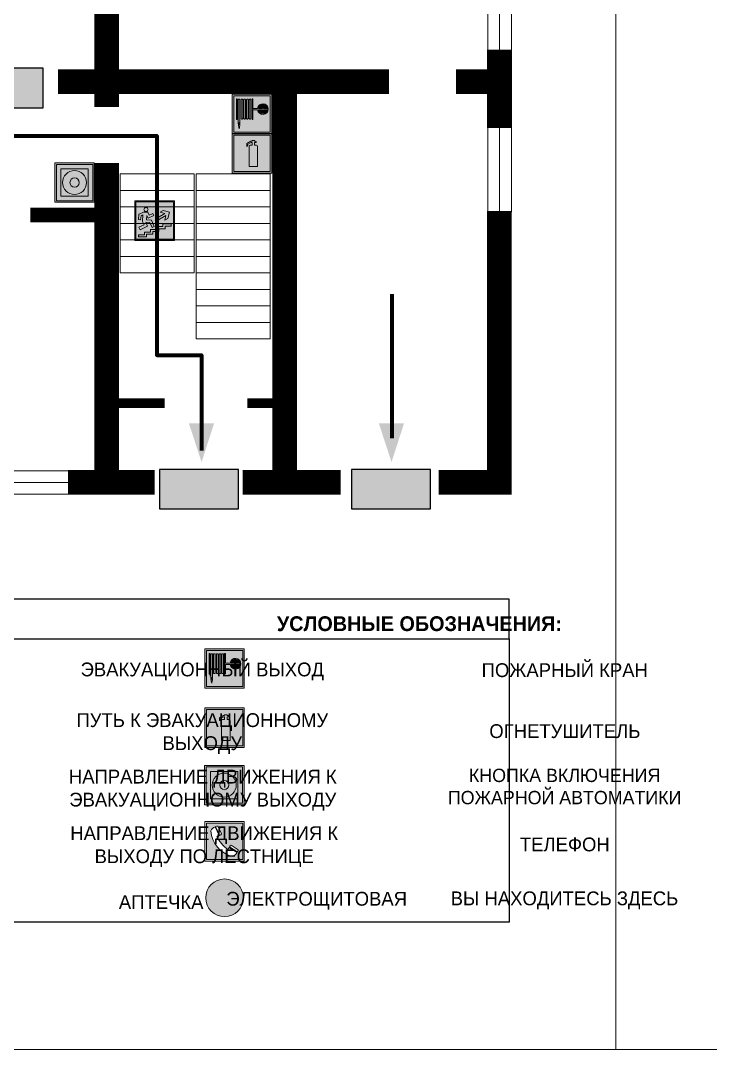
# Model space of a CAD drawing. Header units: millimetres. Extents: x 13114 to 67229, y 22859 to 38520.
# Drawn here: x 26068.7 to 26208.5, y 34765.6 to 34974.2 of the extents above; entities that cross this region are included whole.
import ezdxf

# ---------------------------------------------------------------- set-up
doc = ezdxf.new("R2010")
doc.units = ezdxf.units.MM
doc.layers.add('План_Штампы', color=7, linetype='Continuous')
doc.styles.add('обычный', font='arial.ttf')

# ---------------------------------------------------------------- blocks, each defined once
blk = doc.blocks.new('A$C37112FD5')
at = {"true_color": 0xf5f5ff}
h = blk.add_hatch(color=7, dxfattribs=at)
h.dxf.hatch_style = 1
h.paths.add_polyline_path([(12.8, -7.4), (0, -7.4), (0, -20.2), (12.8, -20.2)])
h.paths.add_polyline_path([(12.29, -7.91), (12.29, -19.69), (0.51, -19.69), (0.51, -7.91)], flags=16)
h.paths.add_polyline_path([(4.98, -9.04, -0.42597), (5.17, -9.22), (5.17, -12.25), (5.17, -15.29, -0.432244), (4.98, -15.47), (4.83, -15.47, -0.42597), (4.64, -15.29), (4.64, -12.25), (4.64, -9.22, -0.432244), (4.83, -9.04)], flags=0)
h.paths.add_polyline_path([(4.28, -9.22), (4.28, -12.25), (4.28, -15.29, -0.432244), (4.09, -15.47), (3.94, -15.47, -0.42597), (3.75, -15.29), (3.75, -12.25), (3.75, -9.22, -0.432244), (3.94, -9.04), (4.09, -9.04, -0.42597)], flags=0)
h.paths.add_polyline_path([(5.72, -9.04), (5.87, -9.04, -0.42597), (6.06, -9.22), (6.06, -12.25), (6.06, -15.29, -0.432244), (5.87, -15.47), (5.72, -15.47, -0.42597), (5.53, -15.29), (5.53, -12.25), (5.53, -9.22, -0.432244)], flags=0)
h.paths.add_polyline_path([(6.42, -8.9), (6.5, -8.9, -0.42597), (6.69, -9.08), (6.69, -12.03), (8.21, -12.03, -15.824349), (8.21, -12.47), (6.69, -12.47), (6.69, -15.42, -0.432244), (6.5, -15.6), (6.42, -15.6)], flags=0)
h.paths.add_polyline_path([(3.39, -9.22), (3.39, -12.25), (3.39, -15.29, -0.432244), (3.2, -15.47), (3.05, -15.47, -0.42597), (2.85, -15.29), (2.85, -12.25), (2.85, -9.22, -0.432244), (3.05, -9.04), (3.2, -9.04, -0.42597)], flags=0)
h.paths.add_polyline_path([(2.5, -9.22), (2.5, -16.71), (1.96, -16.71), (1.96, -9.22, -0.432244), (2.15, -9.04), (2.31, -9.04, -0.42597)], flags=0)
h.paths.add_polyline_path([(1.61, -8.9), (1.61, -15.6), (1.57, -15.6, -0.42597), (1.37, -15.42), (1.37, -12.03), (1.37, -9.09, -0.432244), (1.57, -8.9)], flags=0)
h.paths.add_polyline_path([(9.76, -10.81), (9.76, -12.03), (8.49, -12.03, -0.336371)], flags=0)
h.paths.add_polyline_path([(8.49, -12.47), (9.76, -12.47), (9.76, -13.7, -0.336371)], flags=0)
h.paths.add_polyline_path([(10.11, -10.81, -0.336371), (11.38, -12.03), (10.11, -12.03)], flags=0)
h.paths.add_polyline_path([(10.11, -12.47), (11.38, -12.47, -0.336371), (10.11, -13.7)], flags=0)
h.paths.add_polyline_path([(2.5, -16.84), (2.5, -17.05), (1.97, -17.05), (1.97, -16.84)], flags=0)
h.paths.add_polyline_path([(2.5, -17.24, -0.033778), (2.24, -18.6, -0.033778), (1.97, -17.24)], flags=0)
h = blk.add_hatch(color=242)
h.dxf.hatch_style = 1
h.paths.add_polyline_path([(12.29, -7.91), (0.51, -7.91), (0.51, -19.69), (12.29, -19.69)])
h.paths.add_polyline_path([(6.42, -15.6), (6.42, -8.9), (6.5, -8.9, -0.42597), (6.69, -9.08), (6.69, -12.03), (8.21, -12.03, -15.824349), (8.21, -12.47), (6.69, -12.47), (6.69, -15.42, -0.432244), (6.5, -15.6)], flags=16)
h.paths.add_polyline_path([(5.87, -15.47), (5.72, -15.47, -0.42597), (5.53, -15.29), (5.53, -12.25), (5.53, -9.22, -0.432244), (5.72, -9.04), (5.87, -9.04, -0.42597), (6.06, -9.22), (6.06, -12.25), (6.06, -15.29, -0.432244)], flags=16)
h.paths.add_polyline_path([(4.98, -15.47), (4.83, -15.47, -0.42597), (4.64, -15.29), (4.64, -12.25), (4.64, -9.22, -0.432244), (4.83, -9.04), (4.98, -9.04, -0.42597), (5.17, -9.22), (5.17, -12.25), (5.17, -15.29, -0.432244)], flags=16)
h.paths.add_polyline_path([(4.09, -15.47), (3.94, -15.47, -0.42597), (3.75, -15.29), (3.75, -12.25), (3.75, -9.22, -0.432244), (3.94, -9.04), (4.09, -9.04, -0.42597), (4.28, -9.22), (4.28, -12.25), (4.28, -15.29, -0.432244)], flags=16)
h.paths.add_polyline_path([(3.2, -15.47), (3.05, -15.47, -0.42597), (2.85, -15.29), (2.85, -12.25), (2.85, -9.22, -0.432244), (3.05, -9.04), (3.2, -9.04, -0.42597), (3.39, -9.22), (3.39, -12.25), (3.39, -15.29, -0.432244)], flags=16)
h.paths.add_polyline_path([(2.5, -17.05), (1.97, -17.05), (1.97, -16.84), (2.5, -16.84)], flags=16)
h.paths.add_polyline_path([(2.5, -17.24, -0.033778), (2.24, -18.6, -0.033778), (1.97, -17.24)], flags=16)
h.paths.add_polyline_path([(2.5, -16.71), (1.96, -16.71), (1.96, -9.22, -0.432244), (2.15, -9.04), (2.31, -9.04, -0.42597), (2.5, -9.22)], flags=16)
h.paths.add_polyline_path([(1.61, -15.6), (1.57, -15.6, -0.42597), (1.37, -15.42), (1.37, -12.03), (1.37, -9.09, -0.432244), (1.57, -8.9), (1.61, -8.9)], flags=16)
h.paths.add_polyline_path([(8.49, -12.47), (9.76, -12.47), (9.76, -13.7, -0.336371)], flags=0)
h.paths.add_polyline_path([(10.11, -13.7), (10.11, -12.47), (11.38, -12.47, -0.336371)], flags=0)
h.paths.add_polyline_path([(8.49, -12.03, -0.336371), (9.76, -10.81), (9.76, -12.03)], flags=0)
h.paths.add_polyline_path([(10.11, -12.03), (10.11, -10.81, -0.336371), (11.38, -12.03)], flags=0)
h = blk.add_hatch(color=7, dxfattribs=at)
h.dxf.hatch_style = 1
h.paths.add_polyline_path([(1.61, -8.9), (1.57, -8.9, 0.432244), (1.37, -9.09), (1.37, -12.03), (1.37, -15.42, 0.42597), (1.57, -15.6), (1.61, -15.6)])
h.paths.add_polyline_path([(2.5, -9.22, 0.42597), (2.31, -9.04), (2.15, -9.04, 0.432244), (1.96, -9.22), (1.96, -16.71), (2.5, -16.71)])
h.paths.add_polyline_path([(2.5, -16.84), (1.97, -16.84), (1.97, -17.05), (2.5, -17.05)])
h.paths.add_polyline_path([(2.5, -17.24), (1.97, -17.24, 0.033778), (2.24, -18.6, 0.033778)])
h.paths.add_polyline_path([(3.39, -12.25), (3.39, -9.22, 0.42597), (3.2, -9.04), (3.05, -9.04, 0.432244), (2.85, -9.22), (2.85, -12.25), (2.85, -15.29, 0.42597), (3.05, -15.47), (3.2, -15.47, 0.432244), (3.39, -15.29)])
h.paths.add_polyline_path([(4.28, -12.25), (4.28, -9.22, 0.42597), (4.09, -9.04), (3.94, -9.04, 0.432244), (3.75, -9.22), (3.75, -12.25), (3.75, -15.29, 0.42597), (3.94, -15.47), (4.09, -15.47, 0.432244), (4.28, -15.29)])
h.paths.add_polyline_path([(5.17, -12.25), (5.17, -9.22, 0.42597), (4.98, -9.04), (4.83, -9.04, 0.432244), (4.64, -9.22), (4.64, -12.25), (4.64, -15.29, 0.42597), (4.83, -15.47), (4.98, -15.47, 0.432244), (5.17, -15.29)])
h.paths.add_polyline_path([(6.06, -12.25), (6.06, -9.22, 0.42597), (5.87, -9.04), (5.72, -9.04, 0.432244), (5.53, -9.22), (5.53, -12.25), (5.53, -15.29, 0.42597), (5.72, -15.47), (5.87, -15.47, 0.432244), (6.06, -15.29)])
h.paths.add_polyline_path([(6.69, -12.47), (8.21, -12.47, 15.824349), (8.21, -12.03), (6.69, -12.03), (6.69, -9.08, 0.42597), (6.5, -8.9), (6.42, -8.9), (6.42, -15.6), (6.5, -15.6, 0.432244), (6.69, -15.42)])
h.paths.add_polyline_path([(8.49, -12.47), (9.76, -12.47), (9.76, -13.7, -0.336371)], flags=16)
h.paths.add_polyline_path([(8.49, -12.03, -0.336371), (9.76, -10.81), (9.76, -12.03)], flags=16)
h.paths.add_polyline_path([(10.11, -12.47), (11.38, -12.47, -0.336371), (10.11, -13.7)], flags=16)
h.paths.add_polyline_path([(10.11, -12.03), (10.11, -10.81, -0.336371), (11.38, -12.03)], flags=16)
h = blk.add_hatch(color=242)
h.dxf.hatch_style = 1
h.paths.add_polyline_path([(9.76, -10.81, 0.336371), (8.49, -12.03), (9.76, -12.03)])
h.paths.add_polyline_path([(10.11, -10.81), (10.11, -12.03), (11.38, -12.03, 0.336371)])
h.paths.add_polyline_path([(11.38, -12.47), (10.11, -12.47), (10.11, -13.7, 0.336371)])
h.paths.add_polyline_path([(9.76, -12.47), (8.49, -12.47, 0.336371), (9.76, -13.7)])
at = {"color": 242, "lineweight": 5}
for p, q in [((0, -20.2), (0, -7.4)), ((0, -7.4), (12.8, -7.4)), ((1.37, -12.03), (1.37, -9.08)), ((1.57, -8.9), (1.61, -8.9)), ((1.61, -8.9), (1.61, -15.6)), ((1.96, -16.71), (1.96, -9.22)), ((2.15, -9.04), (2.31, -9.04)), ((2.5, -16.71), (2.5, -9.22)), ((2.85, -12.25), (2.85, -9.22)), ((3.05, -9.04), (3.2, -9.04)), ((3.39, -12.25), (3.39, -9.22)), ((3.75, -12.25), (3.75, -9.22)), ((3.94, -9.04), (4.09, -9.04)), ((4.28, -12.25), (4.28, -9.22)), ((4.64, -12.25), (4.64, -9.22)), ((4.83, -9.04), (4.98, -9.04)), ((5.17, -12.25), (5.17, -9.22)), ((5.53, -12.25), (5.53, -9.22)), ((5.72, -9.04), (5.87, -9.04)), ((6.06, -12.25), (6.06, -9.22)), ((6.42, -8.9), (6.42, -15.6)), ((6.5, -8.9), (6.42, -8.9)), ((6.69, -12.03), (6.69, -9.08)), ((12.8, -20.2), (12.8, -7.4)), ((1.37, -12.03), (1.37, -15.42)), ((2.85, -12.25), (2.85, -15.29)), ((3.39, -12.25), (3.39, -15.29)), ((3.75, -12.25), (3.75, -15.29)), ((4.28, -12.25), (4.28, -15.29)), ((4.64, -12.25), (4.64, -15.29)), ((5.17, -12.25), (5.17, -15.29)), ((5.53, -12.25), (5.53, -15.29)), ((6.06, -12.25), (6.06, -15.29)), ((8.21, -12.03), (6.69, -12.03)), ((8.21, -12.47), (6.69, -12.47)), ((6.69, -12.47), (6.69, -15.42)), ((9.76, -12.03), (8.49, -12.03)), ((9.76, -12.47), (8.49, -12.47)), ((9.76, -10.81), (9.76, -12.03)), ((9.76, -12.47), (9.76, -13.7)), ((10.11, -10.81), (10.11, -12.03)), ((11.38, -12.03), (10.11, -12.03)), ((11.38, -12.47), (10.11, -12.47)), ((10.11, -12.47), (10.11, -13.7)), ((1.57, -15.6), (1.61, -15.6)), ((3.05, -15.47), (3.2, -15.47)), ((3.94, -15.47), (4.09, -15.47)), ((4.83, -15.47), (4.98, -15.47)), ((5.72, -15.47), (5.87, -15.47)), ((6.42, -15.6), (6.5, -15.6)), ((1.96, -16.71), (2.5, -16.71)), ((1.97, -16.84), (2.5, -16.84)), ((1.97, -17.05), (1.97, -16.84)), ((2.5, -17.05), (1.97, -17.05)), ((1.97, -17.24), (2.5, -17.24)), ((2.5, -16.84), (2.5, -17.05)), ((0, -20.2), (12.8, -20.2))]:
    blk.add_line(p, q, dxfattribs=at)
blk.add_lwpolyline([(0.51, -7.91), (12.29, -7.91), (12.29, -19.69), (0.51, -19.69)], close=True, dxfattribs=at)
for centre, radius, start, end in [((1.56, -9.09), 0.182, 87.1027, 180.6071), ((2.15, -9.22), 0.182, 87.1027, 180.6071), ((2.32, -9.22), 0.182, 359.3929, 92.8973), ((3.04, -9.22), 0.182, 87.1027, 180.6071), ((3.21, -9.22), 0.182, 359.3929, 92.8973), ((3.93, -9.22), 0.182, 87.1027, 180.6071), ((4.1, -9.22), 0.182, 359.3929, 92.8973), ((4.82, -9.22), 0.182, 87.1027, 180.6071), ((4.99, -9.22), 0.182, 359.3929, 92.8973), ((5.71, -9.22), 0.182, 87.1027, 180.6071), ((5.88, -9.22), 0.182, 359.3929, 92.8973), ((6.51, -9.09), 0.182, 359.3929, 92.8973), ((9.93, -12.25), 1.74, 187.2319, 172.7681), ((9.93, -12.25), 1.46, 96.9927, 171.3585), ((9.93, -12.25), 1.46, 188.6415, 263.0073), ((9.93, -12.25), 1.46, 8.6415, 83.0073), ((9.93, -12.25), 1.46, 276.9927, 351.3585), ((1.56, -15.42), 0.182, 179.3929, 272.8973), ((3.04, -15.29), 0.182, 179.3929, 272.8973), ((3.21, -15.29), 0.182, 267.1027, 0.6071), ((3.93, -15.29), 0.182, 179.3929, 272.8973), ((4.1, -15.29), 0.182, 267.1027, 0.6071), ((4.82, -15.29), 0.182, 179.3929, 272.8973), ((4.99, -15.29), 0.182, 267.1027, 0.6071), ((5.71, -15.29), 0.182, 179.3929, 272.8973), ((5.88, -15.29), 0.182, 267.1027, 0.6071), ((6.51, -15.42), 0.182, 267.1027, 0.6071), ((12.17, -15.98), 10.27, 187.041, 194.7793), ((-7.7, -15.98), 10.27, 345.2207, 352.959)]:
    blk.add_arc(centre, radius, start, end, dxfattribs=at)
blk = doc.blocks.new('A$C7B8C2D5B')
at = {"lineweight": 0}
h = blk.add_hatch(color=5, dxfattribs=at)
h.dxf.hatch_style = 1
h.paths.add_polyline_path([(1.397, -3.024, 1), (-2.112, -3.024, 1)])
at = {"color": 5, "lineweight": 0}
blk.add_circle((-0.358, -3.024), 1.755, dxfattribs=at)
blk = doc.blocks.new('A$C456E1F9C')
at = {"lineweight": 5}
h = blk.add_hatch(color=242, dxfattribs=at)
h.paths.add_polyline_path([(0.51, -1.47), (0.51, -13.26), (12.29, -13.26), (12.29, -1.47)])
h.paths.add_polyline_path([(5.42, -4.95, -0.254479), (4.78, -5.4), (3.52, -2.53, -0.209735), (4.23, -2.4)], flags=16)
h.paths.add_polyline_path([(8.53, -8.6), (10.87, -10.17), (10.54, -10.76), (8.03, -9.13, -0.192251)], flags=16)
h.paths.add_polyline_path([(4.61, -5.49, 0.005518), (3.87, -5.72, 0.128647), (7.49, -10.01, 0.00809), (7.83, -9.33), (10.47, -10.97, -0.16736), (8.99, -12.25, -0.327862), (1.95, -3.95, -0.166952), (3.36, -2.62)], flags=16)
at = {"color": 242, "lineweight": 5}
for p, q in [((0, -13.77), (0, -0.97)), ((12.8, -0.97), (0, -0.97)), ((4.61, -5.49), (3.36, -2.62)), ((3.52, -2.53), (4.78, -5.4)), ((4.23, -2.4), (5.42, -4.95)), ((12.8, -13.77), (12.8, -0.97)), ((7.83, -9.33), (10.47, -10.97)), ((8.03, -9.13), (10.54, -10.76)), ((10.81, -10.12), (8.53, -8.6)), ((10.54, -10.76), (10.8, -10.3)), ((10.8, -10.3), (10.81, -10.12)), ((0, -13.77), (12.8, -13.77))]:
    blk.add_line(p, q, dxfattribs=at)
blk.add_lwpolyline([(0.51, -1.47), (12.29, -1.47), (12.29, -13.26), (0.51, -13.26)], close=True, dxfattribs=at)
for centre, radius, start, end in [((4.59, -5.34), 2.99, 114.2845, 152.1974), ((4.02, -3.27), 0.891, 76.3284, 123.7092), ((11.12, -3.31), 9.19, 183.9915, 256.6009), ((14.98, -39.1), 35.17, 107.1487, 108.4135), ((13.86, -0.94), 11.08, 205.5536, 234.8762), ((4.68, -4.59), 0.824, 276.9621, 334.0723), ((-13.31, 0.8), 23.44, 332.5487, 334.4027), ((8.94, -9.5), 0.989, 114.4092, 157.9388), ((7.87, -9.46), 3, 291.9291, 329.9329)]:
    blk.add_arc(centre, radius, start, end, dxfattribs=at)
blk = doc.blocks.new('A$C54414219')
at = {"true_color": 0xffffff}
h = blk.add_hatch(color=7, dxfattribs=at)
h.paths.add_polyline_path([(2.39, -9.45), (2.39, -18.3), (11.23, -18.3), (11.23, -9.45)], flags=0)
h.paths.add_polyline_path([(10.71, -13.87, -1), (2.92, -13.87, -1)], flags=0)
h.paths.add_polyline_path([(8.3, -13.87, -1), (5.33, -13.87, -1)], flags=0)
h.paths.add_polyline_path([(0.41, -7.47), (0.41, -20.27), (13.21, -20.27), (13.21, -7.47)])
h.paths.add_polyline_path([(0.92, -19.77), (12.71, -19.77), (12.71, -7.98), (0.92, -7.98)], flags=16)
h.paths.add_polyline_path([(11.23, -9.45), (11.23, -18.3), (2.39, -18.3), (2.39, -9.45)], flags=0)
at = {"lineweight": 5}
h = blk.add_hatch(color=242, dxfattribs=at)
h.paths.add_polyline_path([(12.71, -7.98), (0.92, -7.98), (0.92, -19.77), (12.71, -19.77)])
h.paths.add_polyline_path([(11.23, -18.3), (2.39, -18.3), (2.39, -9.45), (11.23, -9.45)], flags=16)
h.paths.add_polyline_path([(10.71, -13.87, -1), (2.92, -13.87, -1)], flags=0)
h.paths.add_polyline_path([(8.3, -13.87, -1), (5.33, -13.87, -1)], flags=0)
at = {"true_color": 0xffffff}
h = blk.add_hatch(color=7, dxfattribs=at)
h.paths.add_polyline_path([(2.39, -9.45), (2.39, -18.3), (11.23, -18.3), (11.23, -9.45)])
h.paths.add_polyline_path([(10.71, -13.87, -1), (2.92, -13.87, -1)], flags=16)
h.paths.add_polyline_path([(8.3, -13.87, -1), (5.33, -13.87, -1)], flags=0)
at = {"lineweight": 5}
h = blk.add_hatch(color=242, dxfattribs=at)
h.paths.add_polyline_path([(2.92, -13.87, 1), (10.71, -13.87, 1)])
h.paths.add_polyline_path([(8.3, -13.87, -1), (5.33, -13.87, -1)], flags=16)
at = {"color": 242, "lineweight": 5}
for p, q in [((0.41, -20.27), (0.41, -7.47)), ((0.41, -7.47), (13.21, -7.47)), ((0.41, -7.47), (13.21, -7.47)), ((13.21, -20.27), (13.21, -7.47)), ((0.41, -20.27), (13.21, -20.27))]:
    blk.add_line(p, q, dxfattribs=at)
for points in [[(0.92, -7.98), (12.71, -7.98), (12.71, -19.77), (0.92, -19.77)], [(2.39, -9.45), (11.23, -9.45), (11.23, -18.3), (2.39, -18.3)]]:
    blk.add_lwpolyline(points, close=True, dxfattribs=at)
for radius in [3.89, 1.49]:
    blk.add_circle((6.81, -13.87), radius, dxfattribs=at)
blk = doc.blocks.new('A$C3AD82952')
at = {"true_color": 0xf5f5ff}
h = blk.add_hatch(color=7, dxfattribs=at)
h.dxf.hatch_style = 1
h.paths.add_polyline_path([(8.21, 8.73, 0.414214), (7.89, 9.05), (7.22, 9.05), (7.22, 9.92), (7.59, 9.92, 1), (7.57, 10.36), (7.22, 10.36), (7.22, 10.6), (6.43, 10.6), (6.43, 10.36), (6.01, 10.36), (4.74, 9.59), (4.74, 8.69), (4.98, 8.73), (4.98, 9.26), (6.12, 9.91), (6.43, 9.91), (6.43, 9.05), (5.76, 9.05, 0.414214), (5.44, 8.73), (5.44, 2.2), (8.21, 2.2)], flags=0)
h.paths.add_polyline_path([(12.8, 12.8), (0, 12.8), (0, 0), (12.8, 0)])
h.paths.add_polyline_path([(0.51, 12.29), (12.29, 12.29), (12.29, 0.51), (0.51, 0.51)], flags=16)
h.paths.add_polyline_path([(4.74, 9.59), (6.01, 10.36), (6.43, 10.36), (6.43, 10.6), (7.22, 10.6), (7.22, 10.36), (7.59, 10.36, -0.94586), (7.59, 9.92), (7.22, 9.92), (7.22, 9.05), (7.89, 9.05, -0.414214), (8.21, 8.73), (8.21, 2.2), (5.44, 2.2), (5.44, 8.73, -0.414214), (5.76, 9.05), (6.43, 9.05), (6.43, 9.91), (6.12, 9.91), (4.98, 9.26), (4.98, 8.73), (4.74, 8.69)], flags=0)
h = blk.add_hatch(color=242)
h.dxf.hatch_style = 1
h.paths.add_polyline_path([(12.29, 12.29), (0.51, 12.29), (0.51, 0.51), (12.29, 0.51)])
h.paths.add_polyline_path([(4.74, 8.69), (4.74, 9.59), (6.01, 10.36), (6.43, 10.36), (6.43, 10.6), (7.22, 10.6), (7.22, 10.36), (7.59, 10.36, -0.94586), (7.59, 9.92), (7.22, 9.92), (7.22, 9.05), (7.89, 9.05, -0.414214), (8.21, 8.73), (8.21, 2.2), (5.44, 2.2), (5.44, 8.73, -0.414214), (5.76, 9.05), (6.43, 9.05), (6.43, 9.91), (6.12, 9.91), (4.98, 9.26), (4.98, 8.73)], flags=16)
h = blk.add_hatch(color=7, dxfattribs=at)
h.dxf.hatch_style = 1
h.paths.add_polyline_path([(8.21, 8.73, 0.414214), (7.89, 9.05), (7.22, 9.05), (7.22, 9.92), (7.59, 9.92, 1), (7.57, 10.36), (7.22, 10.36), (7.22, 10.6), (6.43, 10.6), (6.43, 10.36), (6.01, 10.36), (4.74, 9.59), (4.74, 8.69), (4.98, 8.73), (4.98, 9.26), (6.12, 9.91), (6.43, 9.91), (6.43, 9.05), (5.76, 9.05, 0.414214), (5.44, 8.73), (5.44, 2.2), (8.21, 2.2)])
at = {"color": 242, "lineweight": 5}
for p, q in [((0, 0), (0, 12.8)), ((0, 12.8), (12.8, 12.8)), ((6.01, 10.36), (4.74, 9.59)), ((6.01, 10.36), (6.43, 10.36)), ((7.22, 10.6), (6.43, 10.6)), ((6.43, 10.6), (6.43, 10.36)), ((7.22, 10.36), (7.22, 10.6)), ((7.59, 10.36), (7.22, 10.36)), ((12.8, 0), (12.8, 12.8)), ((4.74, 9.59), (4.74, 8.69)), ((4.74, 8.69), (4.98, 8.73)), ((4.98, 9.26), (6.12, 9.91)), ((4.98, 8.73), (4.98, 9.26)), ((5.44, 2.2), (5.44, 8.73)), ((5.76, 9.05), (6.43, 9.05)), ((6.12, 9.91), (6.43, 9.91)), ((6.43, 9.91), (6.43, 9.05)), ((7.22, 9.05), (7.22, 9.92)), ((7.59, 9.92), (7.22, 9.92)), ((7.89, 9.05), (7.22, 9.05)), ((8.21, 2.2), (8.21, 8.73)), ((0, 0), (12.8, 0)), ((5.44, 2.2), (8.21, 2.2))]:
    blk.add_line(p, q, dxfattribs=at)
blk.add_lwpolyline([(0.51, 12.29), (12.29, 12.29), (12.29, 0.51), (0.51, 0.51)], close=True, dxfattribs=at)
for centre, radius, start, end in [((7.58, 10.14), 0.223, 273.1875, 86.8125), ((5.76, 8.73), 0.32, 90, 180), ((7.89, 8.73), 0.32, 0, 90)]:
    blk.add_arc(centre, radius, start, end, dxfattribs=at)
blk = doc.blocks.new('A$C7B4425F7')
at = {"true_color": 0xffffff}
blk.add_hatch(color=7, dxfattribs=at).paths.add_polyline_path([(0, 0), (-16, 0), (-16, -8), (0, -8)])
h = blk.add_hatch(color=126)
h.paths.add_polyline_path([(-0.2, -0.2), (-15.8, -0.2), (-15.8, -7.8), (-0.2, -7.8)])
h.paths.add_polyline_path([(-11.76, -2.03), (-11.76, -3.66), (-11.17, -3.66, -0.568275), (-11.17, -6.18), (-12.58, -6.18), (-12.58, -2.03)], flags=16)
h.paths.add_polyline_path([(-13.33, -4.12, -0.495768), (-13.59, -6.18), (-15.03, -6.18), (-15.03, -2.03), (-13.59, -2.03, -0.487973)], flags=16)
h.paths.add_polyline_path([(-10.25, -2.03), (-9.48, -2.03), (-9.48, -6.18), (-10.25, -6.18)], flags=16)
h.paths.add_polyline_path([(-13.84, -3.69), (-14.24, -3.69), (-14.24, -3.03), (-13.9, -3.03, -0.692621)], flags=0)
h.paths.add_polyline_path([(-9.15, -2.03), (-8.4, -2.03), (-8.04, -3.07), (-7.68, -2.03), (-6.93, -2.03), (-7.64, -4.1), (-6.93, -6.18), (-7.68, -6.18), (-8.04, -5.14), (-8.4, -6.18), (-9.15, -6.18), (-8.44, -4.1)], flags=16)
h.paths.add_polyline_path([(-11.76, -4.46), (-11.42, -4.46, -0.692621), (-11.36, -5.12), (-11.76, -5.12)], flags=0)
h.paths.add_polyline_path([(-13.9, -5.2), (-14.24, -5.2), (-14.24, -4.55), (-13.84, -4.55, -0.708038)], flags=0)
edge = h.paths.add_edge_path(flags=16)
edge.add_ellipse((-5.51, -4.08), major_axis=(0, 2.05), ratio=0.586184, start_angle=0, end_angle=360)
edge = h.paths.add_edge_path(flags=0)
edge.add_ellipse((-5.51, -4.08), major_axis=(0, 1.14), ratio=0.454828, start_angle=0, end_angle=360)
h.paths.add_polyline_path([(-4.13, -4.96, 0.377264), (-3.48, -4.52, 0.0555), (-3.16, -2.03), (-1.66, -2.03), (-1.66, -4.96), (-0.96, -4.96), (-0.96, -7.01), (-1.75, -7.01), (-1.75, -6.18), (-3.3, -6.18), (-3.3, -7.02), (-4.13, -7.02)], flags=16)
h.paths.add_polyline_path([(-2.73, -2.91), (-2.28, -2.91), (-2.28, -4.96), (-3.05, -4.96, 0.079136)], flags=0)
at = {"color": 126}
blk.add_lwpolyline([(-16, -8), (0, -8), (0, 0), (-16, 0)], close=True, dxfattribs=at)
blk = doc.blocks.new('вверх')
at = {"lineweight": 0, "true_color": 0xffffff}
h = blk.add_hatch(color=7, dxfattribs=at)
h.dxf.hatch_style = 1
h.paths.add_polyline_path([(40999.03, -4475.37), (41000.53, -4474.51), (40999.62, -4474.22), (41000.2, -4473.88), (41001.48, -4474.22), (41001.13, -4475.49), (41000.55, -4475.82), (41000.76, -4474.91), (40999.27, -4475.77)], flags=0)
h.paths.add_polyline_path([(40998.09, -4474.5), (40998.28, -4474.89), (40997.14, -4475.43), (40996.89, -4474.92), (40996.87, -4474.87), (40996.8, -4475.75), (40997.81, -4475.85), (40998.41, -4477.11), (40997.94, -4477.33), (40997.47, -4476.34), (40996.66, -4476.28), (40997.03, -4477.06), (40995.52, -4477.78), (40995.29, -4477.28), (40996.32, -4476.79), (40996, -4476.11), (40996.09, -4474.77), (40995.72, -4474.94), (40995.64, -4475.77), (40995.2, -4475.72), (40995.3, -4474.63), (40995.33, -4474.61), (40996.23, -4474.19), (40997.09, -4474.25), (40997.37, -4474.84)], flags=0)
h.paths.add_polyline_path([(40997.14, -4473.68, -1), (40996.29, -4473.68, -1)], flags=0)
h.paths.add_polyline_path([(41000.58, -4477.58), (41000.58, -4477.03), (41001.81, -4477.03), (41001.81, -4476.6), (41000.15, -4476.6), (41000.15, -4477.16), (40998.9, -4477.16), (40998.9, -4477.72), (40997.65, -4477.72), (40997.65, -4478.27), (40996.41, -4478.27), (40996.41, -4478.82), (40995.17, -4478.82), (40995.17, -4479.25), (40995.41, -4479.25), (40996.84, -4479.25), (40996.84, -4478.69), (40998.09, -4478.69), (40998.09, -4478.13), (40999.32, -4478.13), (40999.32, -4477.58)], flags=0)
h.paths.add_polyline_path([(41002.49, -4471.94), (40994.49, -4471.94), (40994.49, -4479.94), (41002.49, -4479.94)])
h.paths.add_polyline_path([(41002.28, -4479.72), (40994.69, -4479.72), (40994.69, -4472.14), (41002.28, -4472.14)], flags=16)
h.paths.add_polyline_path([(41001.81, -4476.6), (41001.81, -4477.03), (41000.58, -4477.03), (41000.58, -4477.58), (40999.32, -4477.58), (40999.32, -4478.13), (40998.09, -4478.13), (40998.09, -4478.69), (40996.84, -4478.69), (40996.84, -4479.25), (40995.17, -4479.25), (40995.17, -4478.82), (40996.41, -4478.82), (40996.41, -4478.27), (40997.65, -4478.27), (40997.65, -4477.72), (40998.9, -4477.72), (40998.9, -4477.16), (41000.15, -4477.16), (41000.15, -4476.6)], flags=0)
at = {"lineweight": 0}
h = blk.add_hatch(color=126, dxfattribs=at)
h.dxf.hatch_style = 1
h.paths.add_polyline_path([(40994.69, -4479.72), (41002.28, -4479.72), (41002.28, -4472.14), (40994.69, -4472.14)])
h.paths.add_polyline_path([(40999.03, -4475.37), (41000.53, -4474.51), (40999.62, -4474.22), (41000.2, -4473.88), (41001.48, -4474.22), (41001.13, -4475.49), (41000.55, -4475.82), (41000.76, -4474.91), (40999.27, -4475.77)], flags=16)
h.paths.add_polyline_path([(40997.09, -4474.25), (40997.37, -4474.84), (40998.09, -4474.5), (40998.28, -4474.89), (40997.14, -4475.43), (40996.89, -4474.92), (40996.87, -4474.87), (40996.8, -4475.75), (40997.81, -4475.85), (40998.41, -4477.11), (40997.94, -4477.33), (40997.47, -4476.34), (40996.66, -4476.28), (40997.03, -4477.06), (40995.52, -4477.78), (40995.29, -4477.28), (40996.32, -4476.79), (40996, -4476.11), (40996.09, -4474.77), (40995.72, -4474.94), (40995.64, -4475.77), (40995.2, -4475.72), (40995.3, -4474.63), (40995.33, -4474.61), (40996.23, -4474.19)], flags=16)
h.paths.add_polyline_path([(40996.29, -4473.68, -1), (40997.14, -4473.68, -1)], flags=16)
h.paths.add_polyline_path([(40997.65, -4477.72), (40998.9, -4477.72), (40998.9, -4477.16), (41000.15, -4477.16), (41000.15, -4476.6), (41001.81, -4476.6), (41001.81, -4477.03), (41000.58, -4477.03), (41000.58, -4477.58), (40999.32, -4477.58), (40999.32, -4478.13), (40998.09, -4478.13), (40998.09, -4478.69), (40996.84, -4478.69), (40996.84, -4479.25), (40995.17, -4479.25), (40995.17, -4478.82), (40996.41, -4478.82), (40996.41, -4478.27), (40997.65, -4478.27)], flags=16)
at = {"lineweight": 0, "true_color": 0xffffff}
h = blk.add_hatch(color=7, dxfattribs=at)
h.dxf.hatch_style = 1
h.paths.add_polyline_path([(40997.14, -4473.68, 1), (40996.29, -4473.68, 1)])
h.paths.add_polyline_path([(40998.28, -4474.89), (40998.09, -4474.5), (40997.37, -4474.84), (40997.09, -4474.25), (40996.23, -4474.19), (40995.33, -4474.61), (40995.3, -4474.63), (40995.2, -4475.72), (40995.64, -4475.77), (40995.72, -4474.94), (40996.09, -4474.77), (40996, -4476.11), (40996.32, -4476.79), (40995.29, -4477.28), (40995.52, -4477.78), (40997.03, -4477.06), (40996.66, -4476.28), (40997.47, -4476.34), (40997.94, -4477.33), (40998.41, -4477.11), (40997.81, -4475.85), (40996.8, -4475.75), (40996.87, -4474.87), (40996.89, -4474.92), (40997.14, -4475.43)])
h.paths.add_polyline_path([(40998.09, -4478.13), (40999.32, -4478.13), (40999.32, -4477.58), (41000.58, -4477.58), (41000.58, -4477.03), (41001.81, -4477.03), (41001.81, -4476.6), (41000.15, -4476.6), (41000.15, -4477.16), (40998.9, -4477.16), (40998.9, -4477.72), (40997.65, -4477.72), (40997.65, -4478.27), (40996.41, -4478.27), (40996.41, -4478.82), (40995.17, -4478.82), (40995.17, -4479.25), (40995.41, -4479.25), (40996.84, -4479.25), (40996.84, -4478.69), (40998.09, -4478.69)])
h.paths.add_polyline_path([(40999.03, -4475.37), (40999.27, -4475.77), (41000.76, -4474.91), (41000.55, -4475.82), (41001.13, -4475.49), (41001.48, -4474.22), (41000.2, -4473.88), (40999.62, -4474.22), (41000.53, -4474.51)])
at = {"color": 126, "lineweight": 0}
for points in [[(40994.49, -4471.94), (41002.49, -4471.94), (41002.49, -4479.94), (40994.49, -4479.94)], [(40994.69, -4472.14), (41002.28, -4472.14), (41002.28, -4479.72), (40994.69, -4479.72)]]:
    blk.add_lwpolyline(points, close=True, dxfattribs=at)
for points in [[(41001.48, -4474.22), (41001.13, -4475.49), (41000.55, -4475.82), (41000.76, -4474.91), (40999.27, -4475.77), (40999.03, -4475.37), (41000.53, -4474.51), (40999.62, -4474.22), (41000.2, -4473.88), (41001.48, -4474.22)], [(40996.89, -4474.92), (40997.14, -4475.43), (40998.28, -4474.89), (40998.09, -4474.5), (40997.37, -4474.84), (40997.09, -4474.25), (40996.23, -4474.19), (40995.33, -4474.61), (40995.3, -4474.63), (40995.2, -4475.72), (40995.64, -4475.77), (40995.72, -4474.94), (40996.09, -4474.77), (40996, -4476.11), (40996.32, -4476.79), (40995.29, -4477.28), (40995.52, -4477.78), (40997.03, -4477.06), (40996.66, -4476.28), (40997.47, -4476.34), (40997.94, -4477.33), (40998.41, -4477.11), (40997.81, -4475.85), (40996.8, -4475.75), (40996.87, -4474.87), (40996.89, -4474.92)], [(40995.41, -4479.25), (40995.17, -4479.25), (40995.17, -4478.82), (40996.41, -4478.82), (40996.41, -4478.27), (40997.65, -4478.27), (40997.65, -4477.72), (40998.9, -4477.72), (40998.9, -4477.16), (41000.15, -4477.16), (41000.15, -4476.6), (41001.81, -4476.6), (41001.81, -4477.03), (41000.58, -4477.03), (41000.58, -4477.58), (40999.32, -4477.58), (40999.32, -4478.13), (40998.09, -4478.13), (40998.09, -4478.69), (40996.84, -4478.69), (40996.84, -4479.25), (40995.17, -4479.25)]]:
    blk.add_lwpolyline(points, dxfattribs=at)
blk.add_circle((40996.71, -4473.68), 0.426, dxfattribs=at)

msp = doc.modelspace()

# ---------------------------------------------------------------- linework, layer by layer
at = {"color": 5, "lineweight": 0}
for points in [[(25589.29, 34765.59), (26189.29, 34765.59), (26189.29, 35160.59), (25589.29, 35160.59)], [(26189.29, 34765.59), (26789.29, 34765.59), (26789.29, 35160.59), (26189.29, 35160.59)]]:
    msp.add_lwpolyline(points, close=True, dxfattribs=at)
at = {"lineweight": 100, "const_width": 5}
for points in [[(26086.14, 34956.68), (26086.14, 35033.03)], [(26165.71, 34968.3), (26165.71, 34952.4)], [(26076.22, 34961.81), (26086.14, 34961.81)], [(26086.14, 34961.81), (26143.36, 34961.81)], [(26122.2, 34880.53), (26122.2, 34961.81)], [(26156.93, 34961.81), (26165.71, 34961.81)], [(26086.14, 34880.53), (26086.14, 34945.32)], [(26165.71, 34935.56), (26165.71, 34880.53), (26153.41, 34880.53)], [(26095.83, 34880.53), (26078.3, 34880.53)], [(26133.53, 34880.53), (26113.66, 34880.53)]]:
    msp.add_lwpolyline(points, dxfattribs=at)
at = {"lineweight": 0}
for points in [[(26163.38, 34935.32), (26163.38, 35035.49)], [(26165.71, 34935.56), (26165.71, 35035.73)], [(26168.13, 34935.32), (26168.13, 35035.49)], [(25648.93, 34882.88), (26084.91, 34882.88)], [(25649.16, 34880.53), (26085.14, 34880.53)], [(25648.87, 34878.13), (26084.86, 34878.13)]]:
    msp.add_lwpolyline(points, dxfattribs=at)
at = {"color": 126, "lineweight": 100, "true_color": 0x008754}
for points in [[(25655.9, 34894.16), (25694.61, 34894.16), (25694.61, 34979.84), (25643.77, 34979.84), (26065.62, 34979.84), (26065.62, 34950.78), (26096.27, 34950.78), (26096.27, 34906.35), (26105.33, 34906.35), (26105.33, 34887.03)], [(26143.92, 34918.73), (26143.92, 34889.51)]]:
    msp.add_lwpolyline(points, dxfattribs=at)
at = {"lineweight": 0}
for points in [[(26088.87, 34939.73), (26103.87, 34939.73), (26103.87, 34943.07), (26088.87, 34943.07)], [(26104.27, 34939.73), (26119.27, 34939.73), (26119.27, 34943.07), (26104.27, 34943.07)], [(26088.87, 34936.39), (26103.87, 34936.39), (26103.87, 34939.73), (26088.87, 34939.73)], [(26104.27, 34936.39), (26119.27, 34936.39), (26119.27, 34939.73), (26104.27, 34939.73)], [(26088.87, 34933.05), (26103.87, 34933.05), (26103.87, 34936.39), (26088.87, 34936.39)], [(26104.27, 34933.05), (26119.27, 34933.05), (26119.27, 34936.39), (26104.27, 34936.39)], [(26088.87, 34929.7), (26103.87, 34929.7), (26103.87, 34933.05), (26088.87, 34933.05)], [(26104.27, 34929.7), (26119.27, 34929.7), (26119.27, 34933.05), (26104.27, 34933.05)], [(26088.87, 34926.36), (26103.87, 34926.36), (26103.87, 34929.7), (26088.87, 34929.7)], [(26104.27, 34926.36), (26119.27, 34926.36), (26119.27, 34929.7), (26104.27, 34929.7)], [(26088.87, 34923.02), (26103.87, 34923.02), (26103.87, 34926.36), (26088.87, 34926.36)], [(26104.27, 34923.02), (26119.27, 34923.02), (26119.27, 34926.36), (26104.27, 34926.36)], [(26104.27, 34919.68), (26119.27, 34919.68), (26119.27, 34923.02), (26104.27, 34923.02)], [(26104.27, 34916.34), (26119.27, 34916.34), (26119.27, 34919.68), (26104.27, 34919.68)], [(26104.27, 34912.99), (26119.27, 34912.99), (26119.27, 34916.34), (26104.27, 34916.34)], [(26104.27, 34909.65), (26119.27, 34909.65), (26119.27, 34912.99), (26104.27, 34912.99)]]:
    msp.add_lwpolyline(points, close=True, dxfattribs=at)
for points, const_width in [([(26070.67, 34934.74), (26086.03, 34934.74)], 3), ([(26086.66, 34896.62), (26097.85, 34896.62)], 2), ([(26114.59, 34896.62), (26121.13, 34896.62)], 2)]:
    msp.add_lwpolyline(points, dxfattribs=dict(at, const_width=const_width))
for points in [[(26023.91, 34848.82), (26167.67, 34848.82), (26167.67, 34856.87), (26023.91, 34856.87)], [(26023.91, 34848.82), (26167.67, 34848.82), (26167.67, 34791.42), (26023.91, 34791.42)]]:
    msp.add_lwpolyline(points, close=True)
at = {"layer": 'План_Штампы', "color": 126, "true_color": 0x008754}
for points in [[(26102.76, 34892.55), (26107.89, 34892.54), (26105.35, 34884.66)], [(26141.26, 34892.55), (26146.39, 34892.54), (26143.84, 34884.66)]]:
    msp.add_solid(points, dxfattribs=at)

# ---------------------------------------------------------------- block references
for name, p, xscale, yscale, zscale in [('A$C37112FD5', (26111.56, 34963.88), 0.6249984004534781, 0.6249984004534781, 0.6249984004534781), ('A$C3AD82952', (26111.56, 34943.24), 0.625, 0.625, 0.625), ('A$C54414219', (26075.35, 34950), 0.625, 0.625, 0.625), ('A$C37112FD5', (26106, 34851.44), 0.6249984004534781, 0.6249984004534781, 0.6249984004534781), ('A$C3AD82952', (26106, 34826.83), 0.625, 0.625, 0.625), ('A$C54414219', (26105.69, 34827.85), 0.625, 0.625, 0.625), ('A$C456E1F9C', (26106, 34812.37), 0.625, 0.625, 0.625), ('A$C7B8C2D5B', (26110.78, 34802.91), 2.177419353276491, 2.177419353276491, 2.177419353276491)]:
    msp.add_blockref(name, p, dxfattribs=dict(xscale=xscale, yscale=yscale, zscale=zscale))
msp.add_blockref('вверх', (-14902.64, 39409.55))
at = {"layer": 'План_Штампы'}
for p in [(26073.21, 34964.49), (26112.81, 34883.16), (26151.72, 34883.16)]:
    msp.add_blockref('A$C7B4425F7', p, dxfattribs=at)

# ---------------------------------------------------------------- texts
at = {"lineweight": 0, "attachment_point": 5, "style": 'обычный'}
for s, insert, char_height, width in [('{\\fProxima Nova Rg|b1|i0|c204|p2;УСЛОВНЫЕ ОБОЗНАЧЕНИЯ:\\H1.1997x; }', (26149.49, 34851.88), 3, 175.1736), ('\\pi-8.4,l8.4,t8.4;{\\fProxima Nova Rg|b0|i0|c204|p2;ЭВАКУАЦИОННЫЙ ВЫХОД\\H1.6404x; }', (26105.49, 34842.22), 2.8, 126.6484), ('\\pi-8.4,l8.4,t8.4;{\\fProxima Nova Rg|b0|i0|c204|p2;ПОЖАРНЫЙ КРАН\\H1.6404x; }', (26178.95, 34842.46), 2.8, 126.6484), ('\\pi-8.4,l8.4,t8.4;{\\fProxima Nova Rg|b0|i0|c204|p2;ПУТЬ К ЭВАКУАЦИОННОМУ \\PВЫХОДУ }', (26105.5, 34829.61), 2.8, 126.6484), ('\\pi-8.4,l8.4,t8.4;{\\fProxima Nova Rg|b0|i0|c204|p2;ОГНЕТУШИТЕЛЬ\\H1.1997x; }', (26178.97, 34830.1), 2.8, 126.6484), ('\\pi-8.4,l8.4,t8.4;{\\fProxima Nova Rg|b0|i0|c204|p2;НАПРАВЛЕНИЕ ДВИЖЕНИЯ К \\PЭВАКУАЦИОННОМУ ВЫХОДУ}', (26105.59, 34818.16), 2.8, 126.6484), ('\\pi-8.1,l8.1,t8.1;{\\fProxima Nova Rg|b0|i0|c204|p2;КНОПКА ВКЛЮЧЕНИЯ\\PПОЖАРНОЙ АВТОМАТИКИ}', (26178.92, 34818.88), 2.7, 126.6484), ('\\pi-8.4,l8.4,t8.4;{\\fProxima Nova Rg|b0|i0|c204|p2;НАПРАВЛЕНИЕ ДВИЖЕНИЯ К \\PВЫХОДУ ПО ЛЕСТНИЦЕ }', (26105.88, 34806.68), 2.8, 126.6484), ('\\pi-8.4,l8.4,t8.4;{\\fProxima Nova Rg|b0|i0|c204|p2;ТЕЛЕФОН\\H1.1997x; }', (26178.96, 34807.13), 2.8, 126.6484), ('\\pi-8.4,l8.4,t8.4;{\\fProxima Nova Rg|b0|i0|c204|p2;ЭЛЕКТРОЩИТОВАЯ\\H1.1997x; }', (26128.67, 34795.73), 2.8, 126.6484), ('\\pi-8.4,l8.4,t8.4;{\\fProxima Nova Rg|b0|i0|c204|p2;ВЫ НАХОДИТЕСЬ ЗДЕСЬ\\H1.1997x; }', (26178.89, 34795.81), 2.8, 126.6484), ('\\pi-8.4,l8.4,t8.4;{\\fProxima Nova Rg|b0|i0|c204|p2;АПТЕЧКА\\H1.1667x; }', (26097.15, 34795.46), 2.8, 126.6484)]:
    msp.add_mtext(s, dxfattribs=dict(at, insert=insert, char_height=char_height, width=width))

doc.saveas('drawing.dxf')
